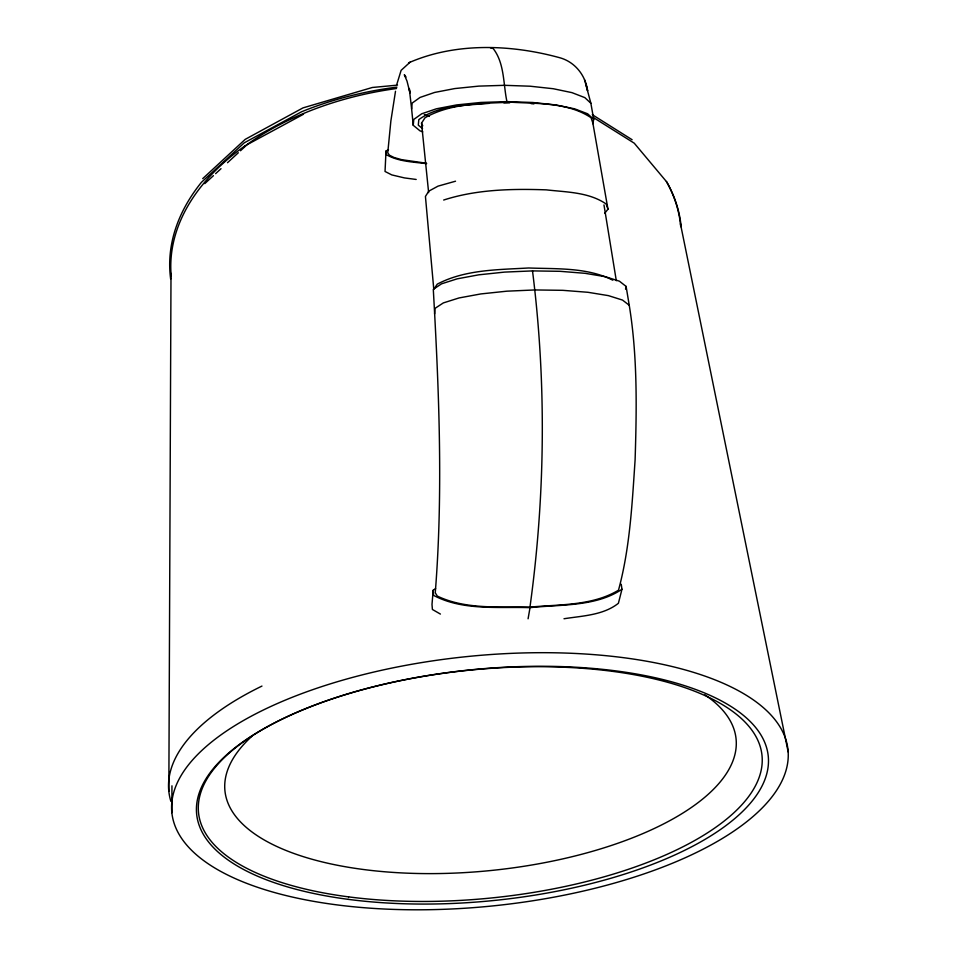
<?xml version="1.0" encoding="UTF-8"?>
<svg xmlns="http://www.w3.org/2000/svg" width="957" height="957" viewBox="0 0 957 957"><rect width="100%" height="100%" fill="white"/><g stroke="black" fill="none" stroke-linecap="round" stroke-linejoin="round"><path stroke-width="1.44" d="M168.839 791.355L171.004 273.379M171.853 812.708L171.949 785.817M434.622 313.92L434.992 308.381L443.342 302.914L459.037 297.95L480.821 293.931L506.875 291.179L534.987 289.947L562.788 290.33L587.945 292.292L608.401 295.629L622.517 300.079L629.239 305.259C637.577 356.315 636.716 408.364 635.101 459.91C632.146 503.502 629.981 547.894 618.497 590.194C592.335 605.948 559.486 604.346 529.963 607.109C499.195 606.511 465.808 609.717 437.325 596.091L435.256 592.778C443.294 491.826 438.976 390.205 433.294 289.313L441.56 283.822L457.135 278.846L478.751 274.826L504.602 272.099L532.511 270.903L560.108 271.321L585.086 273.319L605.398 276.705L619.43 281.202L626.105 286.418L629.239 305.259M388.494 149.627L386.006 151.027L385.037 171.47L391.796 174.916L404.476 177.918L416.187 179.461M435.602 588.579L433.174 590.278L432.002 604.417L432.397 609.465L440.411 614.071M422.755 131.851L420.051 130.882L413.245 125.307L411.63 108.99L412.156 103.105L420.015 97.447L434.622 92.446L454.766 88.57L478.787 86.118L504.65 85.317L530.178 86.214L553.242 88.726L571.951 92.638L584.811 97.614L590.864 103.236L593.711 119.374L592.814 123.716M413.245 125.307L413.783 119.446L421.702 113.787L436.404 108.799L456.704 104.911L480.893 102.447L506.935 101.609L532.642 102.483L555.85 104.959L574.678 108.847L587.622 113.787L593.711 119.374M529.963 607.109C545.323 495.905 546.543 382.31 532.511 270.903M395.504 91.262L390.875 120.953L387.752 152.833L389.487 155.249L394.176 157.546L401.689 159.675L426.547 163.252M528.085 618.796L530.022 607.647C560.168 604.381 595.924 606.905 621.966 589.249L621.225 584.237M625.543 289.181L626.105 286.418M396.832 84.312L401.115 70.351L410.17 62.109M621.966 589.249L618.401 603.281C603.245 615.303 582.418 615.841 563.996 618.748M428.64 192.608L421.535 123.154L425.016 117.759C450.807 103.057 482.017 103.512 510.859 102.196C537.69 103.835 567.8 102.184 591.055 117.711L592.862 123.046L607.97 209.2L604.645 213.363M202.728 178.624L245.207 139.363L302.986 107.89L372.345 87.482L397.514 85.125M204.774 183.636L213.435 175.657M215.6 173.672L221.007 168.683M227.503 162.714L238.329 152.749M240.494 150.751L247.851 143.969A254.598 164.413 -5.6 0 1 396.509 88.523M245.004 145.835L303.525 114.218M408.603 62.851C455.711 42.144 511.493 44.369 560.323 57.887C575.289 62.277 585.576 75.567 587.622 90.783L584.512 79.718M443.677 200.037C476.682 189.378 511.935 188.661 546.303 189.857C566.484 192.178 588.818 192.046 606.164 203.997L607.97 209.2M455.532 181.208L438.055 186.125L428.784 191.149L425.434 196.448L433.784 289.313L437.289 284.133C465.114 269.479 497.963 269.778 528.623 267.984C556.687 269.073 587.12 267.206 612.815 280.198M489.41 103.332C465.664 105.485 438.856 105.019 418.819 119.613L418.293 125.14L422.563 128.645M503.872 102.866L509.614 102.877M530.022 607.647C498.059 606.618 462.733 610.877 433.581 595.374L433.174 590.278M426.559 163.671C413.017 161.912 398.447 161.649 386.329 154.651L386.006 151.027M531.027 103.595L533.946 103.906M490.463 47.85L493.166 48.532C504.698 63.294 503.167 84.084 506.935 101.609M424.286 114.565L429.346 116.407M592.299 114.684L632.122 139.734M592.909 117.233L634.252 143.191L666.766 181.974A257.959 166.458 -5.5 0 1 680.953 224.751M406.031 77.039L404.297 74.682L407.024 81.142L409.955 92.841M421.535 123.154L422.743 125.822M666.419 181.507L666.443 181.591A254.598 164.413 -5.6 0 1 680.726 226.677M586.091 85.305L590.864 103.236M680.427 223.735L788.161 751.927A309.661 125.331 -5.8 0 1 332.737 904.329A309.661 125.331 -5.8 0 1 318.86 687.569A309.661 125.331 -5.8 0 1 788.161 751.927M410.003 92.662L409.273 88.487L411.63 108.99M603.975 204.93L616.308 280.724M170.884 801.344A307.006 127.209 -5.7 0 1 261.967 686.073M171.243 276.334A254.311 164.066 -5.5 0 1 245.028 145.859M396.928 87.135A257.959 166.458 -5.5 0 0 301.599 111.766L244.191 142.856L201.401 182.344A258.199 166.769 -5.6 0 0 170.669 279.061M704.926 694.842A256.883 106.155 -5.8 0 1 485.079 871.073A256.883 106.155 -5.8 0 1 251.763 736.388M348.611 896.876A283.188 114.433 -5.8 0 0 762.047 755.898A283.188 114.433 -5.8 0 0 330.165 699.519A283.188 114.433 -5.8 0 0 348.611 896.876M348.181 899.341A287.267 115.893 -5.8 0 0 768.304 756.748A287.267 115.893 -5.8 0 0 330.859 699.34A287.267 115.893 -5.8 0 0 348.181 899.341"/></g></svg>
